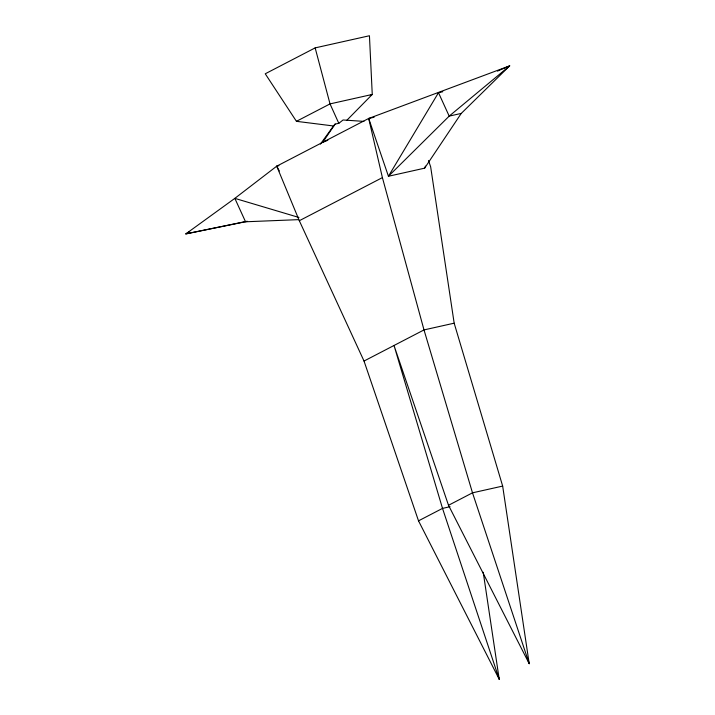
<?xml version="1.0" encoding="UTF-8"?>
<svg xmlns="http://www.w3.org/2000/svg" width="715" height="715" viewBox="0 0 715 715"><rect width="100%" height="100%" fill="white"/><g stroke="black" fill="none" stroke-linecap="round" stroke-linejoin="round"><path stroke-width="1.07" d="M424.621 168.168L461.255 113.417L509.697 65.843L368.699 118.458L388.433 176.265L424.621 168.168L425.452 166.103M442.746 91.743L438.492 92.7L388.433 176.265L449.19 116.116L509.697 65.843L497.443 71.107M363.926 121.38L343.057 119.986L338.812 123.329L335.112 124.07L322.715 142.321L327.828 140.292M320.365 144.144L334.084 125.205M335.112 124.07L333.673 125.992L296.439 121.327L265.247 73.788L315.154 47.887L369.441 35.75L372.256 94.452L346.811 120.317M374.115 117.242L368.699 118.458L276.732 166.175L234.842 198.368L185.793 233.912L247.56 221.328M189.636 231.651L185.793 233.912L246.729 221.328M296.439 121.327L330.026 103.898L372.256 94.452L370.281 95.479M483.224 572.25L499.213 679.25L418.516 520.842L364.024 361.048L299.317 220.721L382.4 177.615L368.699 118.458M364.024 361.048L424.004 329.919L454.168 323.18L430.653 166.818L428.5 160.518M418.516 520.842L442.514 508.392L450.048 506.703M502.663 486.084L529.207 663.69L448.511 505.282L472.499 492.832L502.663 486.084L454.168 323.18M461.255 113.417L449.19 116.116L438.492 92.7M299.317 220.721L276.732 166.175L278.895 165.692M298.709 219.639L245.549 221.784L234.842 198.368L298.942 217.467M276.732 166.175L279.333 171.01M338.812 123.329L330.026 103.898L315.154 47.887M448.511 505.282L394.019 345.488L442.514 508.392L499.213 679.25L497.908 674.987M527.902 659.427L529.207 663.69L472.499 492.832L424.004 329.919L382.4 177.615"/></g></svg>
